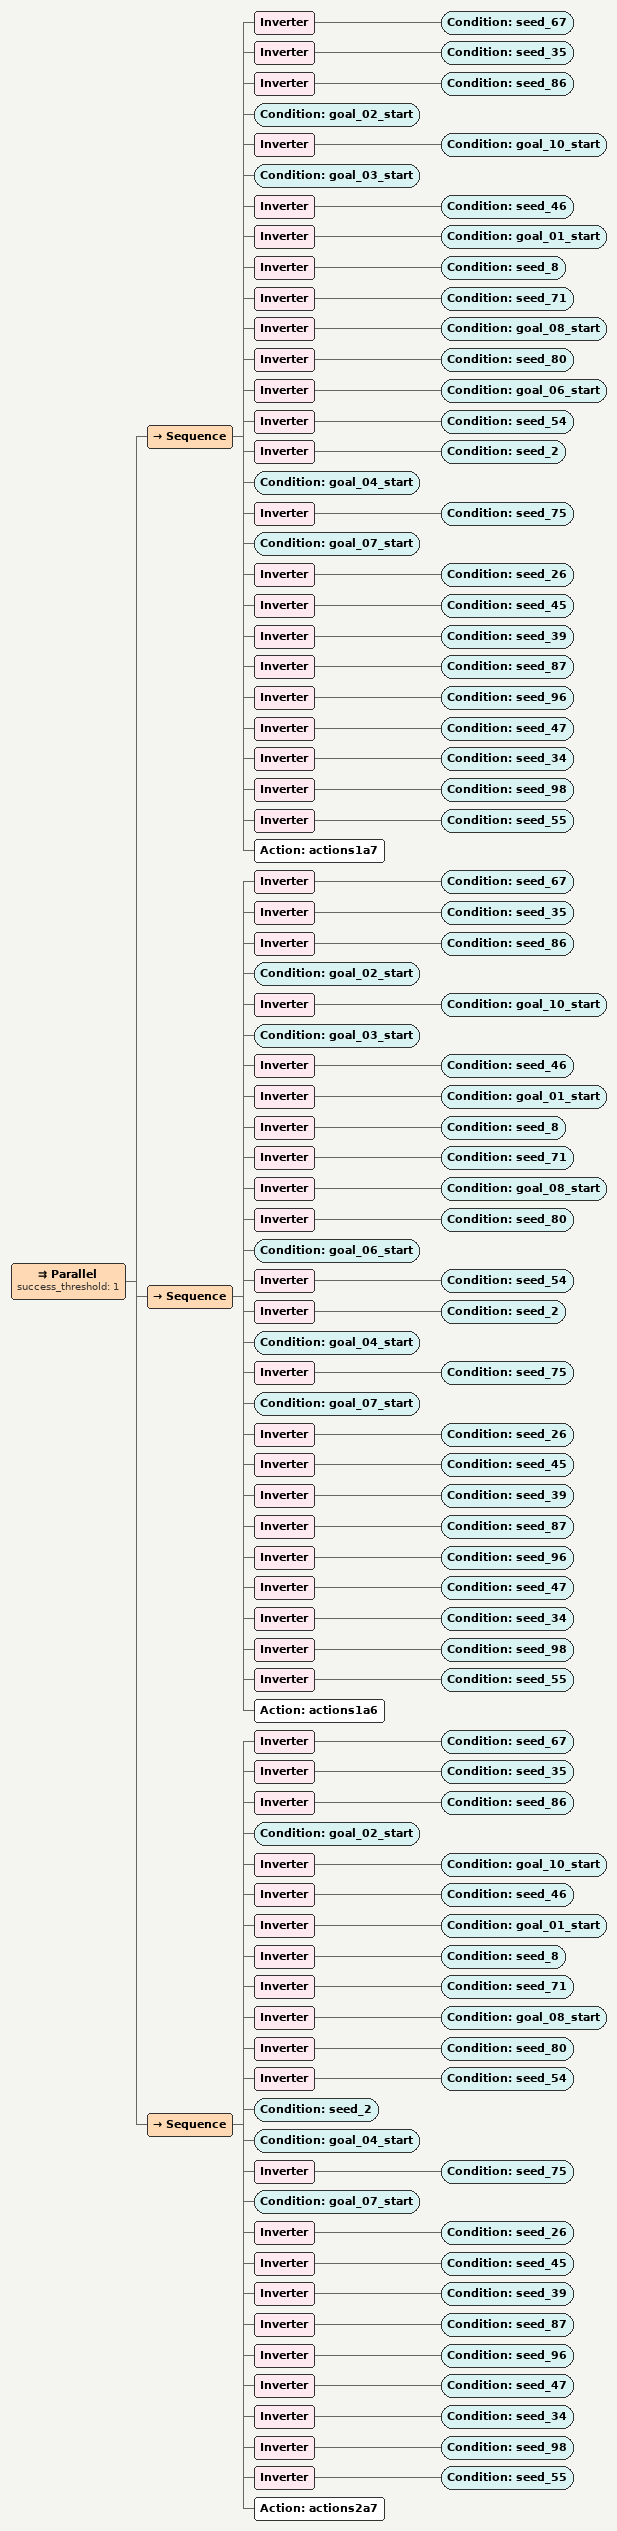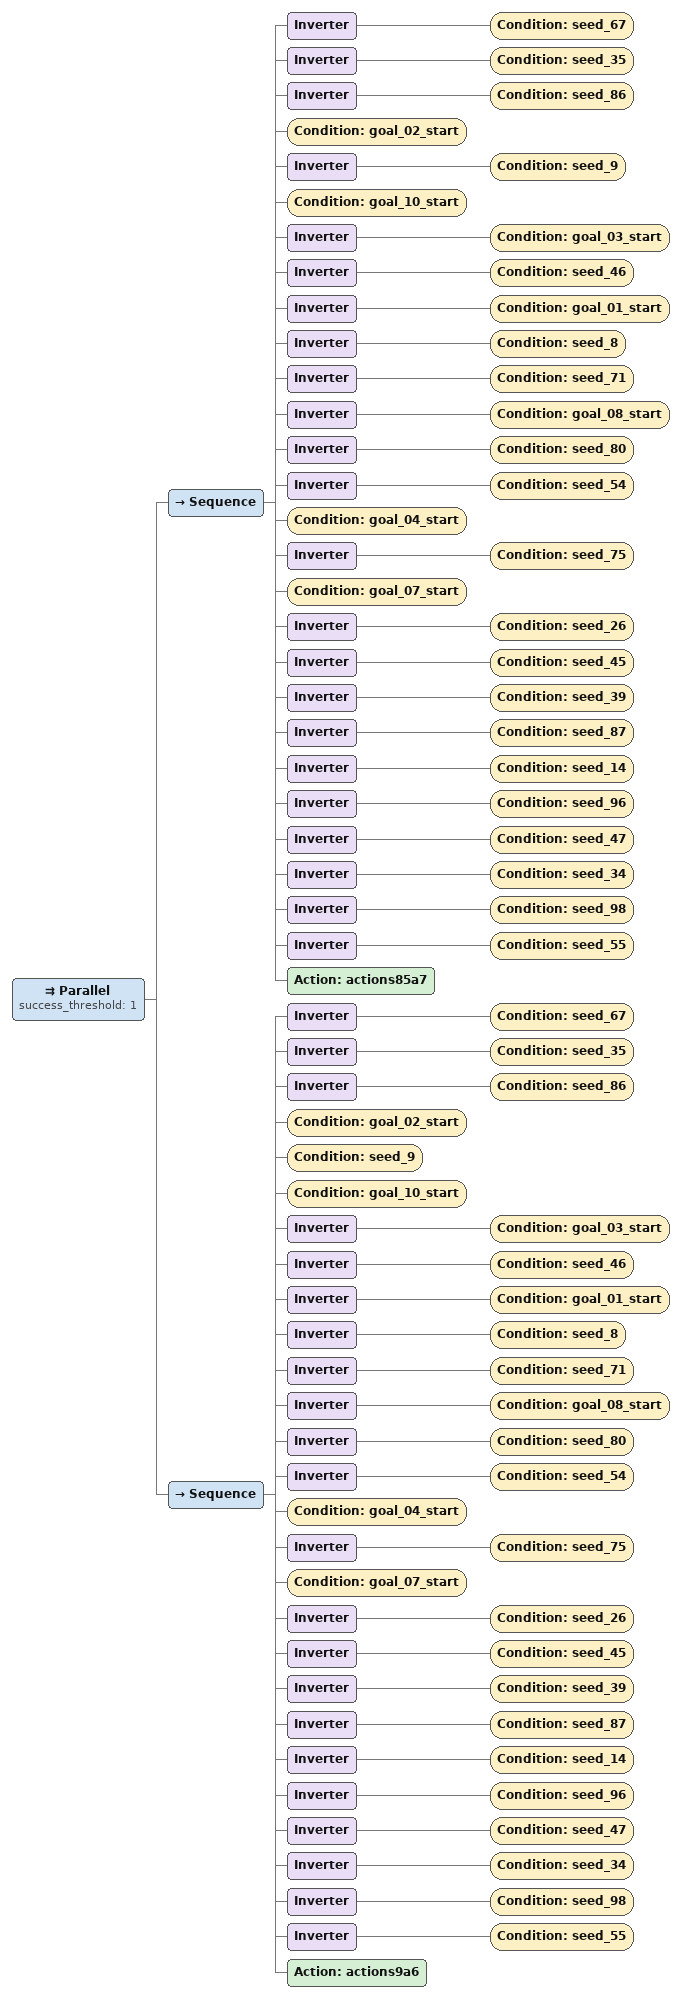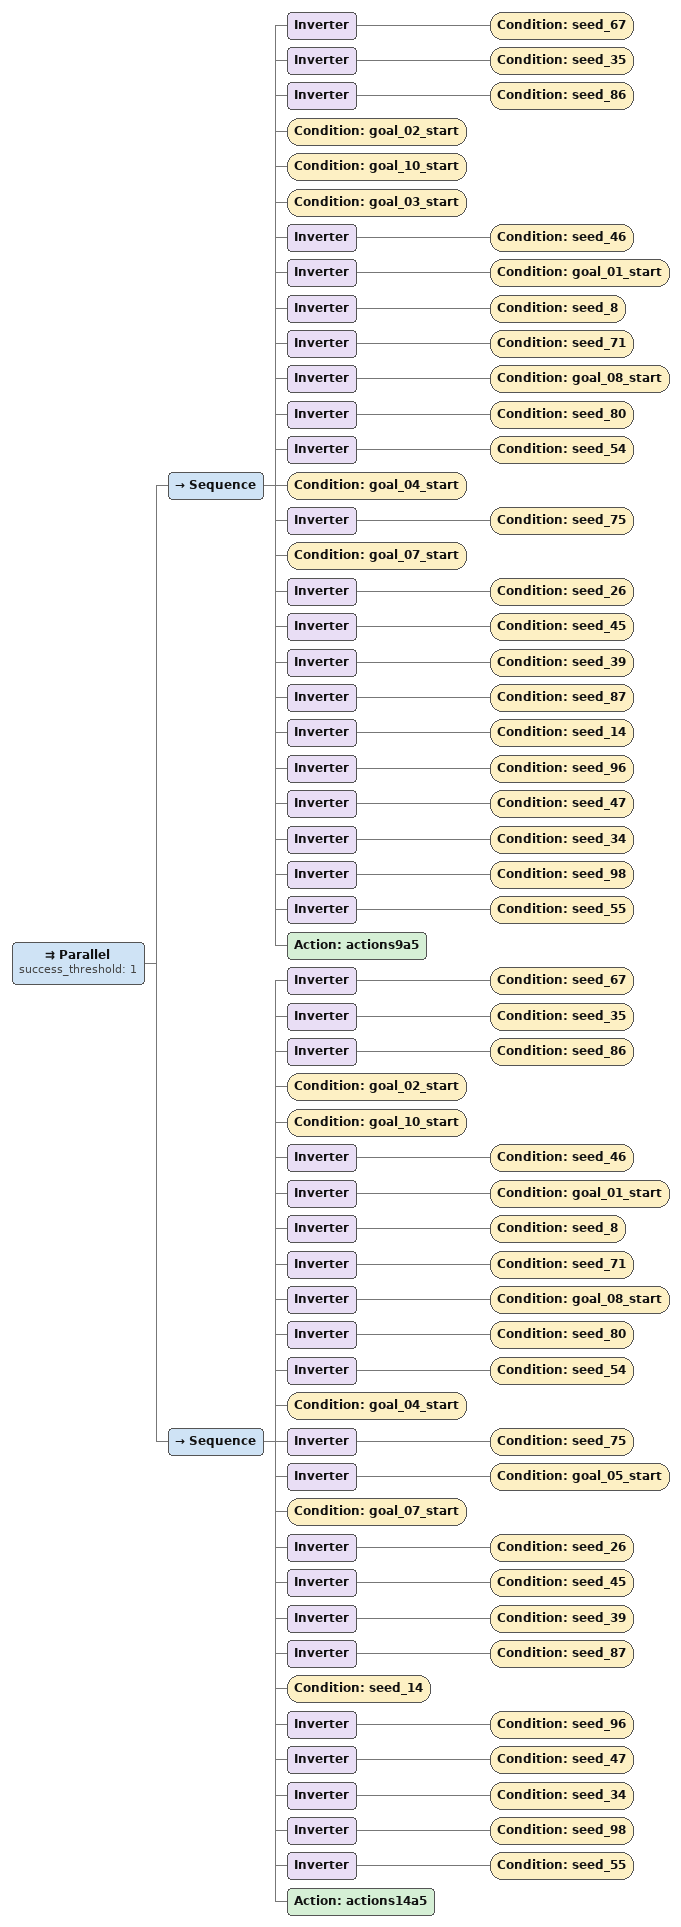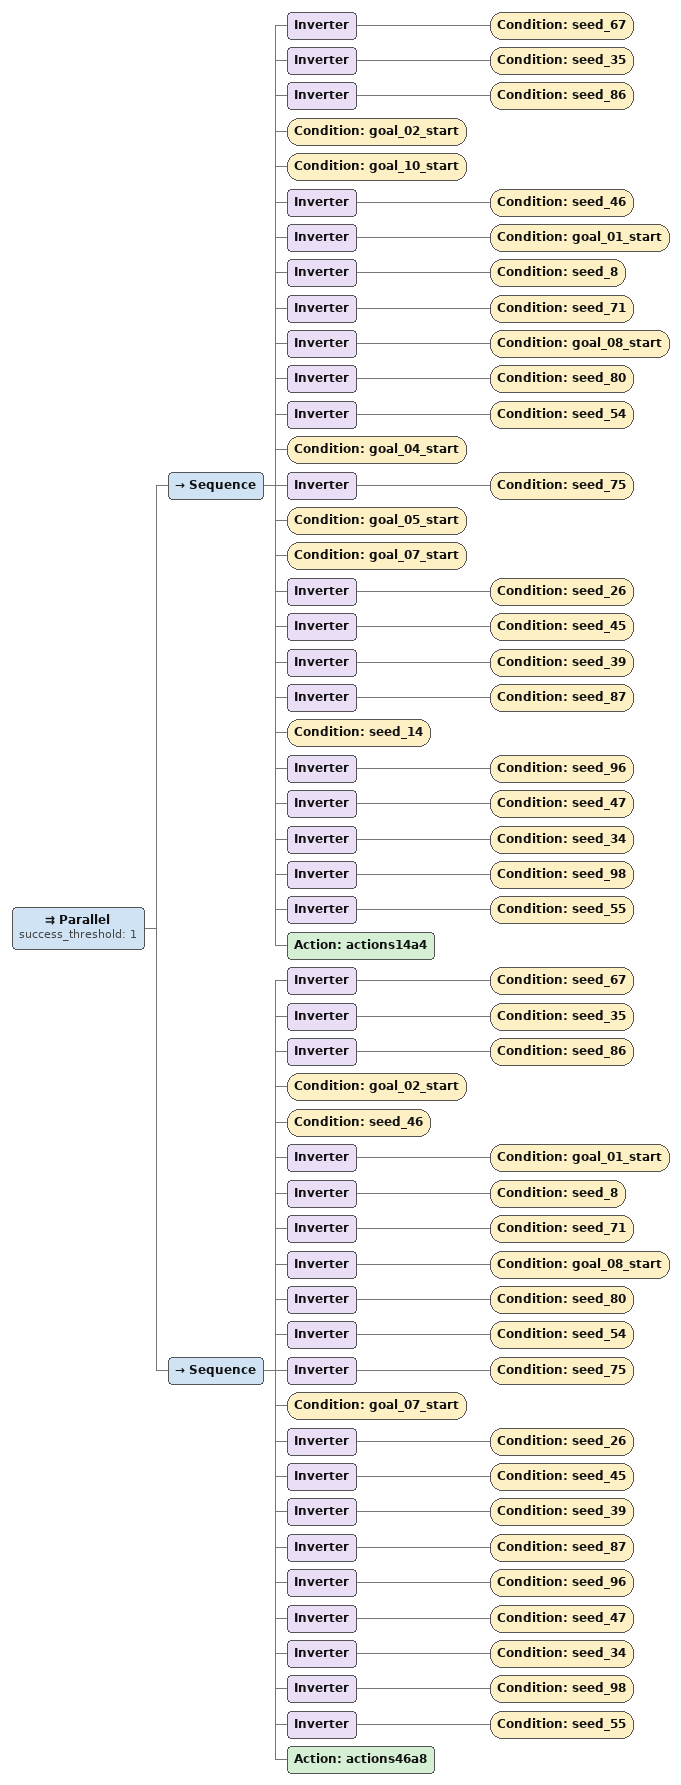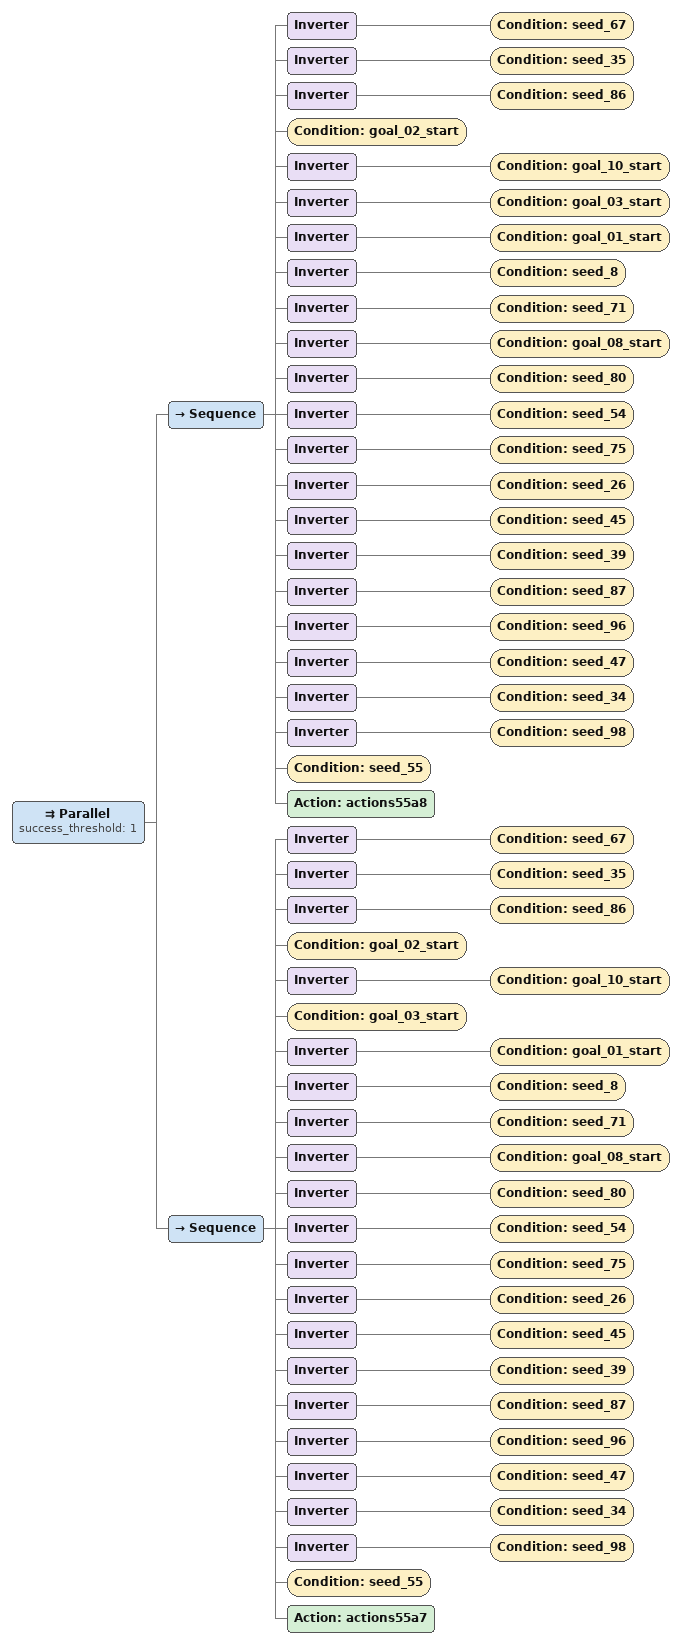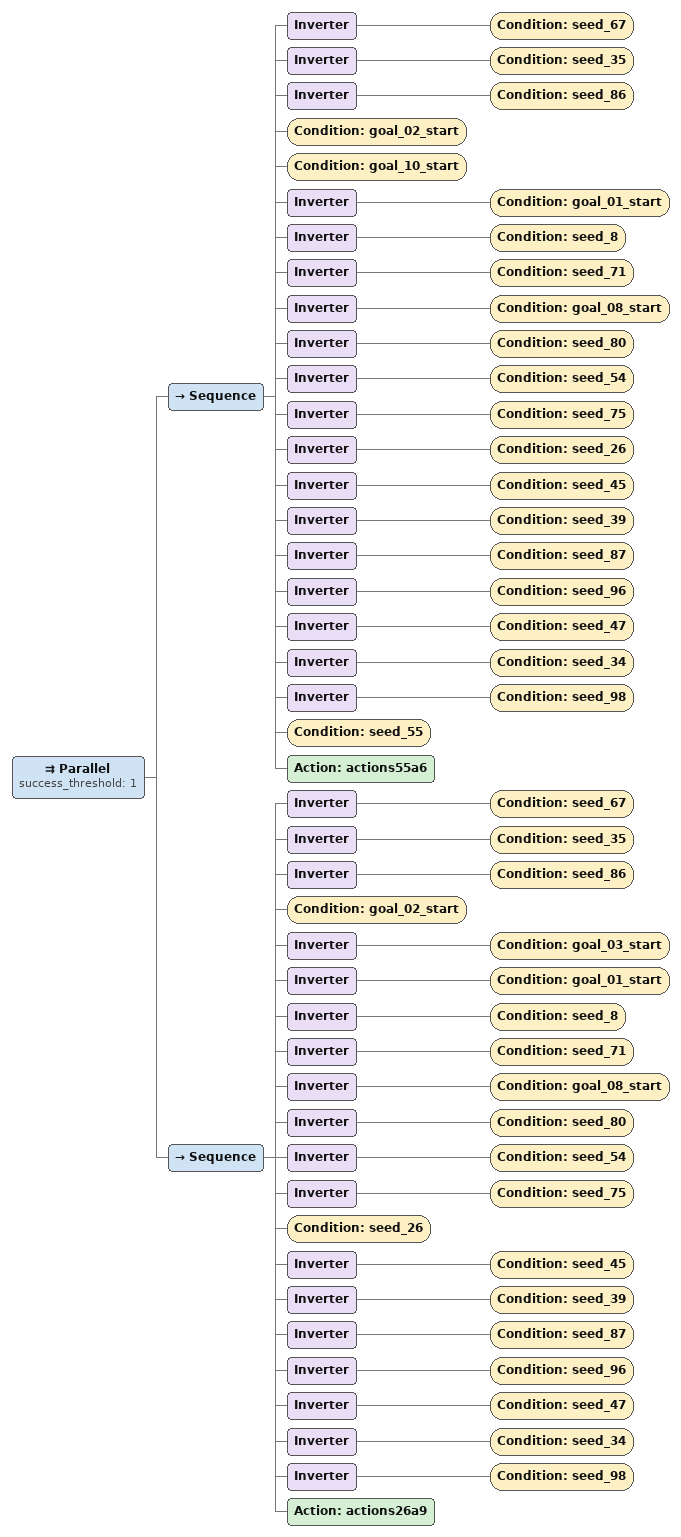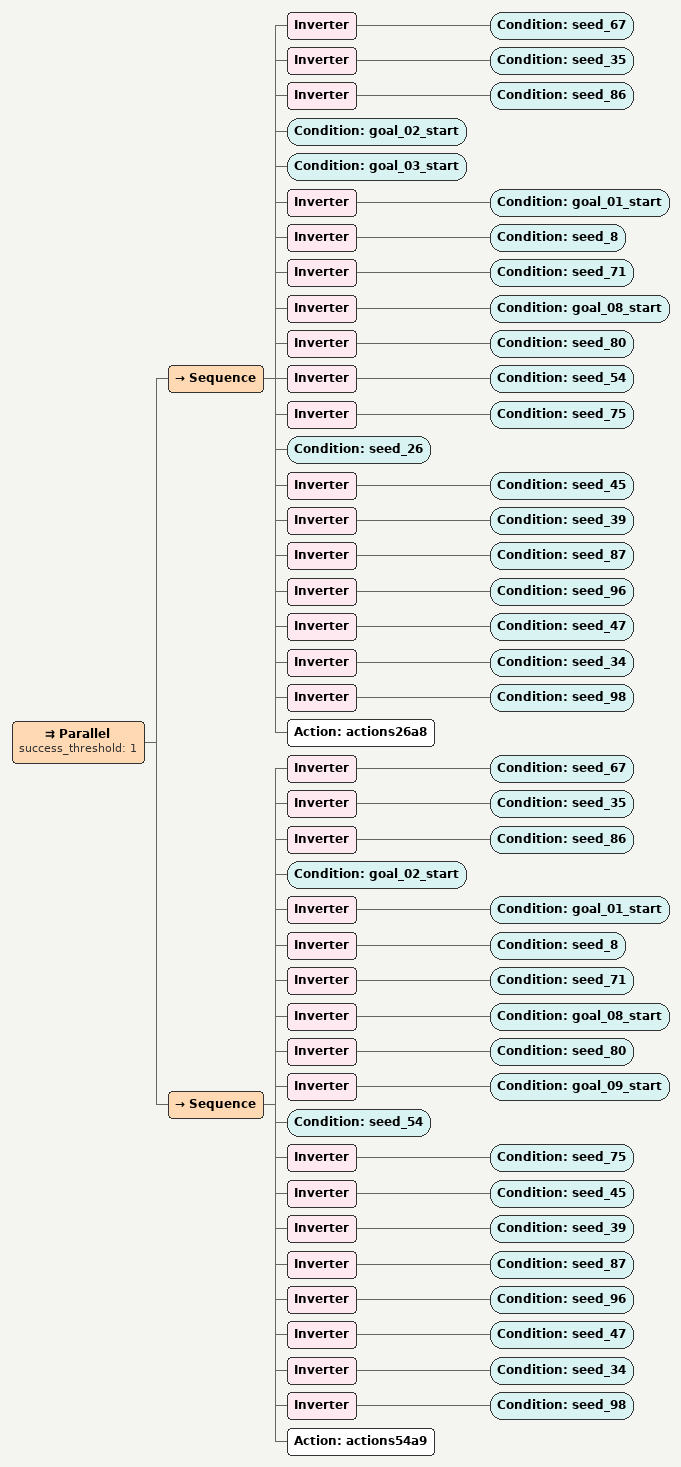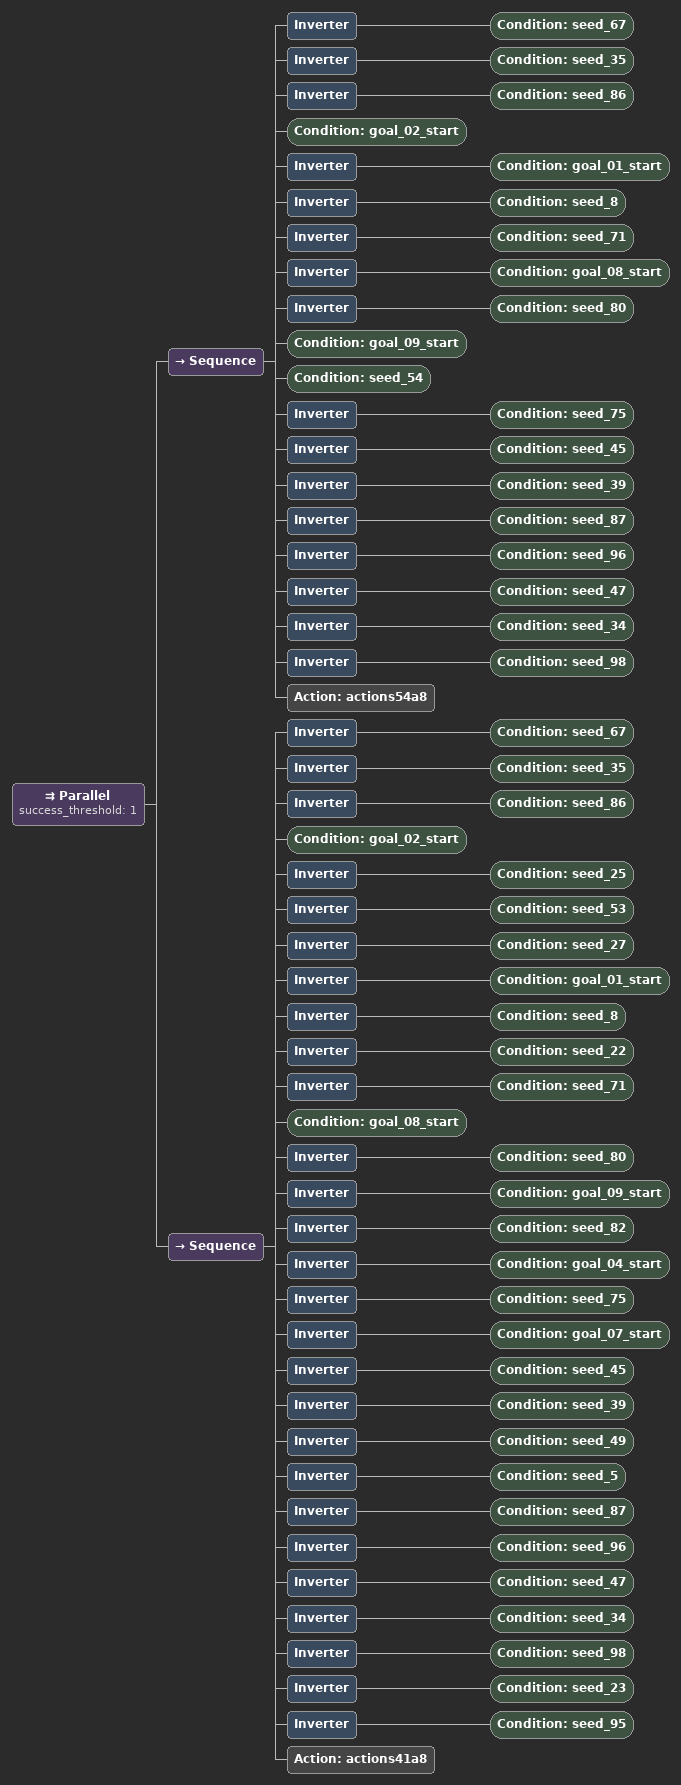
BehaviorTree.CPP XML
<Parallel success_threshold="1">
  <Sequence>
    <Inverter>
      <Condition ID="seed_67"/>
    </Inverter>
    <Inverter>
      <Condition ID="seed_35"/>
    </Inverter>
    <Inverter>
      <Condition ID="seed_86"/>
    </Inverter>
    <Condition ID="goal_02_start"/>
    <Inverter>
      <Condition ID="goal_10_start"/>
    </Inverter>
    <Condition ID="goal_03_start"/>
    <Inverter>
      <Condition ID="seed_46"/>
    </Inverter>
    <Inverter>
      <Condition ID="goal_01_start"/>
    </Inverter>
    <Inverter>
      <Condition ID="seed_8"/>
    </Inverter>
    <Inverter>
      <Condition ID="seed_71"/>
    </Inverter>
    <Inverter>
      <Condition ID="goal_08_start"/>
    </Inverter>
    <Inverter>
      <Condition ID="seed_80"/>
    </Inverter>
    <Inverter>
      <Condition ID="goal_06_start"/>
    </Inverter>
    <Inverter>
      <Condition ID="seed_54"/>
    </Inverter>
    <Inverter>
      <Condition ID="seed_2"/>
    </Inverter>
    <Condition ID="goal_04_start"/>
    <Inverter>
      <Condition ID="seed_75"/>
    </Inverter>
    <Condition ID="goal_07_start"/>
    <Inverter>
      <Condition ID="seed_26"/>
    </Inverter>
    <Inverter>
      <Condition ID="seed_45"/>
    </Inverter>
    <Inverter>
      <Condition ID="seed_39"/>
    </Inverter>
    <Inverter>
      <Condition ID="seed_87"/>
    </Inverter>
    <Inverter>
      <Condition ID="seed_96"/>
    </Inverter>
    <Inverter>
      <Condition ID="seed_47"/>
    </Inverter>
    <Inverter>
      <Condition ID="seed_34"/>
    </Inverter>
    <Inverter>
      <Condition ID="seed_98"/>
    </Inverter>
    <Inverter>
      <Condition ID="seed_55"/>
    </Inverter>
    <Action ID="actions1a7"/>
  </Sequence>
  <Sequence>
    <Inverter>
      <Condition ID="seed_67"/>
    </Inverter>
    <Inverter>
      <Condition ID="seed_35"/>
    </Inverter>
    <Inverter>
      <Condition ID="seed_86"/>
    </Inverter>
    <Condition ID="goal_02_start"/>
    <Inverter>
      <Condition ID="goal_10_start"/>
    </Inverter>
    <Condition ID="goal_03_start"/>
    <Inverter>
      <Condition ID="seed_46"/>
    </Inverter>
    <Inverter>
      <Condition ID="goal_01_start"/>
    </Inverter>
    <Inverter>
      <Condition ID="seed_8"/>
    </Inverter>
    <Inverter>
      <Condition ID="seed_71"/>
    </Inverter>
    <Inverter>
      <Condition ID="goal_08_start"/>
    </Inverter>
    <Inverter>
      <Condition ID="seed_80"/>
    </Inverter>
    <Condition ID="goal_06_start"/>
    <Inverter>
      <Condition ID="seed_54"/>
    </Inverter>
    <Inverter>
      <Condition ID="seed_2"/>
    </Inverter>
    <Condition ID="goal_04_start"/>
    <Inverter>
      <Condition ID="seed_75"/>
    </Inverter>
    <Condition ID="goal_07_start"/>
    <Inverter>
      <Condition ID="seed_26"/>
    </Inverter>
    <Inverter>
      <Condition ID="seed_45"/>
    </Inverter>
    <Inverter>
      <Condition ID="seed_39"/>
    </Inverter>
    <Inverter>
      <Condition ID="seed_87"/>
    </Inverter>
    <Inverter>
      <Condition ID="seed_96"/>
    </Inverter>
    <Inverter>
      <Condition ID="seed_47"/>
    </Inverter>
    <Inverter>
      <Condition ID="seed_34"/>
    </Inverter>
    <Inverter>
      <Condition ID="seed_98"/>
    </Inverter>
    <Inverter>
      <Condition ID="seed_55"/>
    </Inverter>
    <Action ID="actions1a6"/>
  </Sequence>
  <Sequence>
    <Inverter>
      <Condition ID="seed_67"/>
    </Inverter>
    <Inverter>
      <Condition ID="seed_35"/>
    </Inverter>
    <Inverter>
      <Condition ID="seed_86"/>
    </Inverter>
    <Condition ID="goal_02_start"/>
    <Inverter>
      <Condition ID="goal_10_start"/>
    </Inverter>
    <Inverter>
      <Condition ID="seed_46"/>
    </Inverter>
    <Inverter>
      <Condition ID="goal_01_start"/>
    </Inverter>
    <Inverter>
      <Condition ID="seed_8"/>
    </Inverter>
    <Inverter>
      <Condition ID="seed_71"/>
    </Inverter>
    <Inverter>
      <Condition ID="goal_08_start"/>
    </Inverter>
    <Inverter>
      <Condition ID="seed_80"/>
    </Inverter>
    <Inverter>
      <Condition ID="seed_54"/>
    </Inverter>
    <Condition ID="seed_2"/>
    <Condition ID="goal_04_start"/>
    <Inverter>
      <Condition ID="seed_75"/>
    </Inverter>
    <Condition ID="goal_07_start"/>
    <Inverter>
      <Condition ID="seed_26"/>
    </Inverter>
    <Inverter>
      <Condition ID="seed_45"/>
    </Inverter>
    <Inverter>
      <Condition ID="seed_39"/>
    </Inverter>
    <Inverter>
      <Condition ID="seed_87"/>
    </Inverter>
    <Inverter>
      <Condition ID="seed_96"/>
    </Inverter>
    <Inverter>
      <Condition ID="seed_47"/>
    </Inverter>
    <Inverter>
      <Condition ID="seed_34"/>
    </Inverter>
    <Inverter>
      <Condition ID="seed_98"/>
    </Inverter>
    <Inverter>
      <Condition ID="seed_55"/>
    </Inverter>
    <Action ID="actions2a7"/>
  </Sequence>
</Parallel>

<Parallel success_threshold="1">
  <Sequence>
    <Inverter>
      <Condition ID="seed_67"/>
    </Inverter>
    <Inverter>
      <Condition ID="seed_35"/>
    </Inverter>
    <Inverter>
      <Condition ID="seed_86"/>
    </Inverter>
    <Condition ID="goal_02_start"/>
    <Inverter>
      <Condition ID="seed_9"/>
    </Inverter>
    <Condition ID="goal_10_start"/>
    <Inverter>
      <Condition ID="goal_03_start"/>
    </Inverter>
    <Inverter>
      <Condition ID="seed_46"/>
    </Inverter>
    <Inverter>
      <Condition ID="goal_01_start"/>
    </Inverter>
    <Inverter>
      <Condition ID="seed_8"/>
    </Inverter>
    <Inverter>
      <Condition ID="seed_71"/>
    </Inverter>
    <Inverter>
      <Condition ID="goal_08_start"/>
    </Inverter>
    <Inverter>
      <Condition ID="seed_80"/>
    </Inverter>
    <Inverter>
      <Condition ID="seed_54"/>
    </Inverter>
    <Condition ID="goal_04_start"/>
    <Inverter>
      <Condition ID="seed_75"/>
    </Inverter>
    <Condition ID="goal_07_start"/>
    <Inverter>
      <Condition ID="seed_26"/>
    </Inverter>
    <Inverter>
      <Condition ID="seed_45"/>
    </Inverter>
    <Inverter>
      <Condition ID="seed_39"/>
    </Inverter>
    <Inverter>
      <Condition ID="seed_87"/>
    </Inverter>
    <Inverter>
      <Condition ID="seed_14"/>
    </Inverter>
    <Inverter>
      <Condition ID="seed_96"/>
    </Inverter>
    <Inverter>
      <Condition ID="seed_47"/>
    </Inverter>
    <Inverter>
      <Condition ID="seed_34"/>
    </Inverter>
    <Inverter>
      <Condition ID="seed_98"/>
    </Inverter>
    <Inverter>
      <Condition ID="seed_55"/>
    </Inverter>
    <Action ID="actions85a7"/>
  </Sequence>
  <Sequence>
    <Inverter>
      <Condition ID="seed_67"/>
    </Inverter>
    <Inverter>
      <Condition ID="seed_35"/>
    </Inverter>
    <Inverter>
      <Condition ID="seed_86"/>
    </Inverter>
    <Condition ID="goal_02_start"/>
    <Condition ID="seed_9"/>
    <Condition ID="goal_10_start"/>
    <Inverter>
      <Condition ID="goal_03_start"/>
    </Inverter>
    <Inverter>
      <Condition ID="seed_46"/>
    </Inverter>
    <Inverter>
      <Condition ID="goal_01_start"/>
    </Inverter>
    <Inverter>
      <Condition ID="seed_8"/>
    </Inverter>
    <Inverter>
      <Condition ID="seed_71"/>
    </Inverter>
    <Inverter>
      <Condition ID="goal_08_start"/>
    </Inverter>
    <Inverter>
      <Condition ID="seed_80"/>
    </Inverter>
    <Inverter>
      <Condition ID="seed_54"/>
    </Inverter>
    <Condition ID="goal_04_start"/>
    <Inverter>
      <Condition ID="seed_75"/>
    </Inverter>
    <Condition ID="goal_07_start"/>
    <Inverter>
      <Condition ID="seed_26"/>
    </Inverter>
    <Inverter>
      <Condition ID="seed_45"/>
    </Inverter>
    <Inverter>
      <Condition ID="seed_39"/>
    </Inverter>
    <Inverter>
      <Condition ID="seed_87"/>
    </Inverter>
    <Inverter>
      <Condition ID="seed_14"/>
    </Inverter>
    <Inverter>
      <Condition ID="seed_96"/>
    </Inverter>
    <Inverter>
      <Condition ID="seed_47"/>
    </Inverter>
    <Inverter>
      <Condition ID="seed_34"/>
    </Inverter>
    <Inverter>
      <Condition ID="seed_98"/>
    </Inverter>
    <Inverter>
      <Condition ID="seed_55"/>
    </Inverter>
    <Action ID="actions9a6"/>
  </Sequence>
</Parallel>

<Parallel success_threshold="1">
  <Sequence>
    <Inverter>
      <Condition ID="seed_67"/>
    </Inverter>
    <Inverter>
      <Condition ID="seed_35"/>
    </Inverter>
    <Inverter>
      <Condition ID="seed_86"/>
    </Inverter>
    <Condition ID="goal_02_start"/>
    <Condition ID="goal_10_start"/>
    <Condition ID="goal_03_start"/>
    <Inverter>
      <Condition ID="seed_46"/>
    </Inverter>
    <Inverter>
      <Condition ID="goal_01_start"/>
    </Inverter>
    <Inverter>
      <Condition ID="seed_8"/>
    </Inverter>
    <Inverter>
      <Condition ID="seed_71"/>
    </Inverter>
    <Inverter>
      <Condition ID="goal_08_start"/>
    </Inverter>
    <Inverter>
      <Condition ID="seed_80"/>
    </Inverter>
    <Inverter>
      <Condition ID="seed_54"/>
    </Inverter>
    <Condition ID="goal_04_start"/>
    <Inverter>
      <Condition ID="seed_75"/>
    </Inverter>
    <Condition ID="goal_07_start"/>
    <Inverter>
      <Condition ID="seed_26"/>
    </Inverter>
    <Inverter>
      <Condition ID="seed_45"/>
    </Inverter>
    <Inverter>
      <Condition ID="seed_39"/>
    </Inverter>
    <Inverter>
      <Condition ID="seed_87"/>
    </Inverter>
    <Inverter>
      <Condition ID="seed_14"/>
    </Inverter>
    <Inverter>
      <Condition ID="seed_96"/>
    </Inverter>
    <Inverter>
      <Condition ID="seed_47"/>
    </Inverter>
    <Inverter>
      <Condition ID="seed_34"/>
    </Inverter>
    <Inverter>
      <Condition ID="seed_98"/>
    </Inverter>
    <Inverter>
      <Condition ID="seed_55"/>
    </Inverter>
    <Action ID="actions9a5"/>
  </Sequence>
  <Sequence>
    <Inverter>
      <Condition ID="seed_67"/>
    </Inverter>
    <Inverter>
      <Condition ID="seed_35"/>
    </Inverter>
    <Inverter>
      <Condition ID="seed_86"/>
    </Inverter>
    <Condition ID="goal_02_start"/>
    <Condition ID="goal_10_start"/>
    <Inverter>
      <Condition ID="seed_46"/>
    </Inverter>
    <Inverter>
      <Condition ID="goal_01_start"/>
    </Inverter>
    <Inverter>
      <Condition ID="seed_8"/>
    </Inverter>
    <Inverter>
      <Condition ID="seed_71"/>
    </Inverter>
    <Inverter>
      <Condition ID="goal_08_start"/>
    </Inverter>
    <Inverter>
      <Condition ID="seed_80"/>
    </Inverter>
    <Inverter>
      <Condition ID="seed_54"/>
    </Inverter>
    <Condition ID="goal_04_start"/>
    <Inverter>
      <Condition ID="seed_75"/>
    </Inverter>
    <Inverter>
      <Condition ID="goal_05_start"/>
    </Inverter>
    <Condition ID="goal_07_start"/>
    <Inverter>
      <Condition ID="seed_26"/>
    </Inverter>
    <Inverter>
      <Condition ID="seed_45"/>
    </Inverter>
    <Inverter>
      <Condition ID="seed_39"/>
    </Inverter>
    <Inverter>
      <Condition ID="seed_87"/>
    </Inverter>
    <Condition ID="seed_14"/>
    <Inverter>
      <Condition ID="seed_96"/>
    </Inverter>
    <Inverter>
      <Condition ID="seed_47"/>
    </Inverter>
    <Inverter>
      <Condition ID="seed_34"/>
    </Inverter>
    <Inverter>
      <Condition ID="seed_98"/>
    </Inverter>
    <Inverter>
      <Condition ID="seed_55"/>
    </Inverter>
    <Action ID="actions14a5"/>
  </Sequence>
</Parallel>

<Parallel success_threshold="1">
  <Sequence>
    <Inverter>
      <Condition ID="seed_67"/>
    </Inverter>
    <Inverter>
      <Condition ID="seed_35"/>
    </Inverter>
    <Inverter>
      <Condition ID="seed_86"/>
    </Inverter>
    <Condition ID="goal_02_start"/>
    <Condition ID="goal_10_start"/>
    <Inverter>
      <Condition ID="seed_46"/>
    </Inverter>
    <Inverter>
      <Condition ID="goal_01_start"/>
    </Inverter>
    <Inverter>
      <Condition ID="seed_8"/>
    </Inverter>
    <Inverter>
      <Condition ID="seed_71"/>
    </Inverter>
    <Inverter>
      <Condition ID="goal_08_start"/>
    </Inverter>
    <Inverter>
      <Condition ID="seed_80"/>
    </Inverter>
    <Inverter>
      <Condition ID="seed_54"/>
    </Inverter>
    <Condition ID="goal_04_start"/>
    <Inverter>
      <Condition ID="seed_75"/>
    </Inverter>
    <Condition ID="goal_05_start"/>
    <Condition ID="goal_07_start"/>
    <Inverter>
      <Condition ID="seed_26"/>
    </Inverter>
    <Inverter>
      <Condition ID="seed_45"/>
    </Inverter>
    <Inverter>
      <Condition ID="seed_39"/>
    </Inverter>
    <Inverter>
      <Condition ID="seed_87"/>
    </Inverter>
    <Condition ID="seed_14"/>
    <Inverter>
      <Condition ID="seed_96"/>
    </Inverter>
    <Inverter>
      <Condition ID="seed_47"/>
    </Inverter>
    <Inverter>
      <Condition ID="seed_34"/>
    </Inverter>
    <Inverter>
      <Condition ID="seed_98"/>
    </Inverter>
    <Inverter>
      <Condition ID="seed_55"/>
    </Inverter>
    <Action ID="actions14a4"/>
  </Sequence>
  <Sequence>
    <Inverter>
      <Condition ID="seed_67"/>
    </Inverter>
    <Inverter>
      <Condition ID="seed_35"/>
    </Inverter>
    <Inverter>
      <Condition ID="seed_86"/>
    </Inverter>
    <Condition ID="goal_02_start"/>
    <Condition ID="seed_46"/>
    <Inverter>
      <Condition ID="goal_01_start"/>
    </Inverter>
    <Inverter>
      <Condition ID="seed_8"/>
    </Inverter>
    <Inverter>
      <Condition ID="seed_71"/>
    </Inverter>
    <Inverter>
      <Condition ID="goal_08_start"/>
    </Inverter>
    <Inverter>
      <Condition ID="seed_80"/>
    </Inverter>
    <Inverter>
      <Condition ID="seed_54"/>
    </Inverter>
    <Inverter>
      <Condition ID="seed_75"/>
    </Inverter>
    <Condition ID="goal_07_start"/>
    <Inverter>
      <Condition ID="seed_26"/>
    </Inverter>
    <Inverter>
      <Condition ID="seed_45"/>
    </Inverter>
    <Inverter>
      <Condition ID="seed_39"/>
    </Inverter>
    <Inverter>
      <Condition ID="seed_87"/>
    </Inverter>
    <Inverter>
      <Condition ID="seed_96"/>
    </Inverter>
    <Inverter>
      <Condition ID="seed_47"/>
    </Inverter>
    <Inverter>
      <Condition ID="seed_34"/>
    </Inverter>
    <Inverter>
      <Condition ID="seed_98"/>
    </Inverter>
    <Inverter>
      <Condition ID="seed_55"/>
    </Inverter>
    <Action ID="actions46a8"/>
  </Sequence>
</Parallel>

<Parallel success_threshold="1">
  <Sequence>
    <Inverter>
      <Condition ID="seed_67"/>
    </Inverter>
    <Inverter>
      <Condition ID="seed_35"/>
    </Inverter>
    <Inverter>
      <Condition ID="seed_86"/>
    </Inverter>
    <Condition ID="goal_02_start"/>
    <Inverter>
      <Condition ID="goal_10_start"/>
    </Inverter>
    <Inverter>
      <Condition ID="goal_03_start"/>
    </Inverter>
    <Inverter>
      <Condition ID="goal_01_start"/>
    </Inverter>
    <Inverter>
      <Condition ID="seed_8"/>
    </Inverter>
    <Inverter>
      <Condition ID="seed_71"/>
    </Inverter>
    <Inverter>
      <Condition ID="goal_08_start"/>
    </Inverter>
    <Inverter>
      <Condition ID="seed_80"/>
    </Inverter>
    <Inverter>
      <Condition ID="seed_54"/>
    </Inverter>
    <Inverter>
      <Condition ID="seed_75"/>
    </Inverter>
    <Inverter>
      <Condition ID="seed_26"/>
    </Inverter>
    <Inverter>
      <Condition ID="seed_45"/>
    </Inverter>
    <Inverter>
      <Condition ID="seed_39"/>
    </Inverter>
    <Inverter>
      <Condition ID="seed_87"/>
    </Inverter>
    <Inverter>
      <Condition ID="seed_96"/>
    </Inverter>
    <Inverter>
      <Condition ID="seed_47"/>
    </Inverter>
    <Inverter>
      <Condition ID="seed_34"/>
    </Inverter>
    <Inverter>
      <Condition ID="seed_98"/>
    </Inverter>
    <Condition ID="seed_55"/>
    <Action ID="actions55a8"/>
  </Sequence>
  <Sequence>
    <Inverter>
      <Condition ID="seed_67"/>
    </Inverter>
    <Inverter>
      <Condition ID="seed_35"/>
    </Inverter>
    <Inverter>
      <Condition ID="seed_86"/>
    </Inverter>
    <Condition ID="goal_02_start"/>
    <Inverter>
      <Condition ID="goal_10_start"/>
    </Inverter>
    <Condition ID="goal_03_start"/>
    <Inverter>
      <Condition ID="goal_01_start"/>
    </Inverter>
    <Inverter>
      <Condition ID="seed_8"/>
    </Inverter>
    <Inverter>
      <Condition ID="seed_71"/>
    </Inverter>
    <Inverter>
      <Condition ID="goal_08_start"/>
    </Inverter>
    <Inverter>
      <Condition ID="seed_80"/>
    </Inverter>
    <Inverter>
      <Condition ID="seed_54"/>
    </Inverter>
    <Inverter>
      <Condition ID="seed_75"/>
    </Inverter>
    <Inverter>
      <Condition ID="seed_26"/>
    </Inverter>
    <Inverter>
      <Condition ID="seed_45"/>
    </Inverter>
    <Inverter>
      <Condition ID="seed_39"/>
    </Inverter>
    <Inverter>
      <Condition ID="seed_87"/>
    </Inverter>
    <Inverter>
      <Condition ID="seed_96"/>
    </Inverter>
    <Inverter>
      <Condition ID="seed_47"/>
    </Inverter>
    <Inverter>
      <Condition ID="seed_34"/>
    </Inverter>
    <Inverter>
      <Condition ID="seed_98"/>
    </Inverter>
    <Condition ID="seed_55"/>
    <Action ID="actions55a7"/>
  </Sequence>
</Parallel>

<Parallel success_threshold="1">
  <Sequence>
    <Inverter>
      <Condition ID="seed_67"/>
    </Inverter>
    <Inverter>
      <Condition ID="seed_35"/>
    </Inverter>
    <Inverter>
      <Condition ID="seed_86"/>
    </Inverter>
    <Condition ID="goal_02_start"/>
    <Condition ID="goal_10_start"/>
    <Inverter>
      <Condition ID="goal_01_start"/>
    </Inverter>
    <Inverter>
      <Condition ID="seed_8"/>
    </Inverter>
    <Inverter>
      <Condition ID="seed_71"/>
    </Inverter>
    <Inverter>
      <Condition ID="goal_08_start"/>
    </Inverter>
    <Inverter>
      <Condition ID="seed_80"/>
    </Inverter>
    <Inverter>
      <Condition ID="seed_54"/>
    </Inverter>
    <Inverter>
      <Condition ID="seed_75"/>
    </Inverter>
    <Inverter>
      <Condition ID="seed_26"/>
    </Inverter>
    <Inverter>
      <Condition ID="seed_45"/>
    </Inverter>
    <Inverter>
      <Condition ID="seed_39"/>
    </Inverter>
    <Inverter>
      <Condition ID="seed_87"/>
    </Inverter>
    <Inverter>
      <Condition ID="seed_96"/>
    </Inverter>
    <Inverter>
      <Condition ID="seed_47"/>
    </Inverter>
    <Inverter>
      <Condition ID="seed_34"/>
    </Inverter>
    <Inverter>
      <Condition ID="seed_98"/>
    </Inverter>
    <Condition ID="seed_55"/>
    <Action ID="actions55a6"/>
  </Sequence>
  <Sequence>
    <Inverter>
      <Condition ID="seed_67"/>
    </Inverter>
    <Inverter>
      <Condition ID="seed_35"/>
    </Inverter>
    <Inverter>
      <Condition ID="seed_86"/>
    </Inverter>
    <Condition ID="goal_02_start"/>
    <Inverter>
      <Condition ID="goal_03_start"/>
    </Inverter>
    <Inverter>
      <Condition ID="goal_01_start"/>
    </Inverter>
    <Inverter>
      <Condition ID="seed_8"/>
    </Inverter>
    <Inverter>
      <Condition ID="seed_71"/>
    </Inverter>
    <Inverter>
      <Condition ID="goal_08_start"/>
    </Inverter>
    <Inverter>
      <Condition ID="seed_80"/>
    </Inverter>
    <Inverter>
      <Condition ID="seed_54"/>
    </Inverter>
    <Inverter>
      <Condition ID="seed_75"/>
    </Inverter>
    <Condition ID="seed_26"/>
    <Inverter>
      <Condition ID="seed_45"/>
    </Inverter>
    <Inverter>
      <Condition ID="seed_39"/>
    </Inverter>
    <Inverter>
      <Condition ID="seed_87"/>
    </Inverter>
    <Inverter>
      <Condition ID="seed_96"/>
    </Inverter>
    <Inverter>
      <Condition ID="seed_47"/>
    </Inverter>
    <Inverter>
      <Condition ID="seed_34"/>
    </Inverter>
    <Inverter>
      <Condition ID="seed_98"/>
    </Inverter>
    <Action ID="actions26a9"/>
  </Sequence>
</Parallel>

<Parallel success_threshold="1">
  <Sequence>
    <Inverter>
      <Condition ID="seed_67"/>
    </Inverter>
    <Inverter>
      <Condition ID="seed_35"/>
    </Inverter>
    <Inverter>
      <Condition ID="seed_86"/>
    </Inverter>
    <Condition ID="goal_02_start"/>
    <Condition ID="goal_03_start"/>
    <Inverter>
      <Condition ID="goal_01_start"/>
    </Inverter>
    <Inverter>
      <Condition ID="seed_8"/>
    </Inverter>
    <Inverter>
      <Condition ID="seed_71"/>
    </Inverter>
    <Inverter>
      <Condition ID="goal_08_start"/>
    </Inverter>
    <Inverter>
      <Condition ID="seed_80"/>
    </Inverter>
    <Inverter>
      <Condition ID="seed_54"/>
    </Inverter>
    <Inverter>
      <Condition ID="seed_75"/>
    </Inverter>
    <Condition ID="seed_26"/>
    <Inverter>
      <Condition ID="seed_45"/>
    </Inverter>
    <Inverter>
      <Condition ID="seed_39"/>
    </Inverter>
    <Inverter>
      <Condition ID="seed_87"/>
    </Inverter>
    <Inverter>
      <Condition ID="seed_96"/>
    </Inverter>
    <Inverter>
      <Condition ID="seed_47"/>
    </Inverter>
    <Inverter>
      <Condition ID="seed_34"/>
    </Inverter>
    <Inverter>
      <Condition ID="seed_98"/>
    </Inverter>
    <Action ID="actions26a8"/>
  </Sequence>
  <Sequence>
    <Inverter>
      <Condition ID="seed_67"/>
    </Inverter>
    <Inverter>
      <Condition ID="seed_35"/>
    </Inverter>
    <Inverter>
      <Condition ID="seed_86"/>
    </Inverter>
    <Condition ID="goal_02_start"/>
    <Inverter>
      <Condition ID="goal_01_start"/>
    </Inverter>
    <Inverter>
      <Condition ID="seed_8"/>
    </Inverter>
    <Inverter>
      <Condition ID="seed_71"/>
    </Inverter>
    <Inverter>
      <Condition ID="goal_08_start"/>
    </Inverter>
    <Inverter>
      <Condition ID="seed_80"/>
    </Inverter>
    <Inverter>
      <Condition ID="goal_09_start"/>
    </Inverter>
    <Condition ID="seed_54"/>
    <Inverter>
      <Condition ID="seed_75"/>
    </Inverter>
    <Inverter>
      <Condition ID="seed_45"/>
    </Inverter>
    <Inverter>
      <Condition ID="seed_39"/>
    </Inverter>
    <Inverter>
      <Condition ID="seed_87"/>
    </Inverter>
    <Inverter>
      <Condition ID="seed_96"/>
    </Inverter>
    <Inverter>
      <Condition ID="seed_47"/>
    </Inverter>
    <Inverter>
      <Condition ID="seed_34"/>
    </Inverter>
    <Inverter>
      <Condition ID="seed_98"/>
    </Inverter>
    <Action ID="actions54a9"/>
  </Sequence>
</Parallel>

<Parallel success_threshold="1">
  <Sequence>
    <Inverter>
      <Condition ID="seed_67"/>
    </Inverter>
    <Inverter>
      <Condition ID="seed_35"/>
    </Inverter>
    <Inverter>
      <Condition ID="seed_86"/>
    </Inverter>
    <Condition ID="goal_02_start"/>
    <Inverter>
      <Condition ID="goal_01_start"/>
    </Inverter>
    <Inverter>
      <Condition ID="seed_8"/>
    </Inverter>
    <Inverter>
      <Condition ID="seed_71"/>
    </Inverter>
    <Inverter>
      <Condition ID="goal_08_start"/>
    </Inverter>
    <Inverter>
      <Condition ID="seed_80"/>
    </Inverter>
    <Condition ID="goal_09_start"/>
    <Condition ID="seed_54"/>
    <Inverter>
      <Condition ID="seed_75"/>
    </Inverter>
    <Inverter>
      <Condition ID="seed_45"/>
    </Inverter>
    <Inverter>
      <Condition ID="seed_39"/>
    </Inverter>
    <Inverter>
      <Condition ID="seed_87"/>
    </Inverter>
    <Inverter>
      <Condition ID="seed_96"/>
    </Inverter>
    <Inverter>
      <Condition ID="seed_47"/>
    </Inverter>
    <Inverter>
      <Condition ID="seed_34"/>
    </Inverter>
    <Inverter>
      <Condition ID="seed_98"/>
    </Inverter>
    <Action ID="actions54a8"/>
  </Sequence>
  <Sequence>
    <Inverter>
      <Condition ID="seed_67"/>
    </Inverter>
    <Inverter>
      <Condition ID="seed_35"/>
    </Inverter>
    <Inverter>
      <Condition ID="seed_86"/>
    </Inverter>
    <Condition ID="goal_02_start"/>
    <Inverter>
      <Condition ID="seed_25"/>
    </Inverter>
    <Inverter>
      <Condition ID="seed_53"/>
    </Inverter>
    <Inverter>
      <Condition ID="seed_27"/>
    </Inverter>
    <Inverter>
      <Condition ID="goal_01_start"/>
    </Inverter>
    <Inverter>
      <Condition ID="seed_8"/>
    </Inverter>
    <Inverter>
      <Condition ID="seed_22"/>
    </Inverter>
    <Inverter>
      <Condition ID="seed_71"/>
    </Inverter>
    <Condition ID="goal_08_start"/>
    <Inverter>
      <Condition ID="seed_80"/>
    </Inverter>
    <Inverter>
      <Condition ID="goal_09_start"/>
    </Inverter>
    <Inverter>
      <Condition ID="seed_82"/>
    </Inverter>
    <Inverter>
      <Condition ID="goal_04_start"/>
    </Inverter>
    <Inverter>
      <Condition ID="seed_75"/>
    </Inverter>
    <Inverter>
      <Condition ID="goal_07_start"/>
    </Inverter>
    <Inverter>
      <Condition ID="seed_45"/>
    </Inverter>
    <Inverter>
      <Condition ID="seed_39"/>
    </Inverter>
    <Inverter>
      <Condition ID="seed_49"/>
    </Inverter>
    <Inverter>
      <Condition ID="seed_5"/>
    </Inverter>
    <Inverter>
      <Condition ID="seed_87"/>
    </Inverter>
    <Inverter>
      <Condition ID="seed_96"/>
    </Inverter>
    <Inverter>
      <Condition ID="seed_47"/>
    </Inverter>
    <Inverter>
      <Condition ID="seed_34"/>
    </Inverter>
    <Inverter>
      <Condition ID="seed_98"/>
    </Inverter>
    <Inverter>
      <Condition ID="seed_23"/>
    </Inverter>
    <Inverter>
      <Condition ID="seed_95"/>
    </Inverter>
    <Action ID="actions41a8"/>
  </Sequence>
</Parallel>
